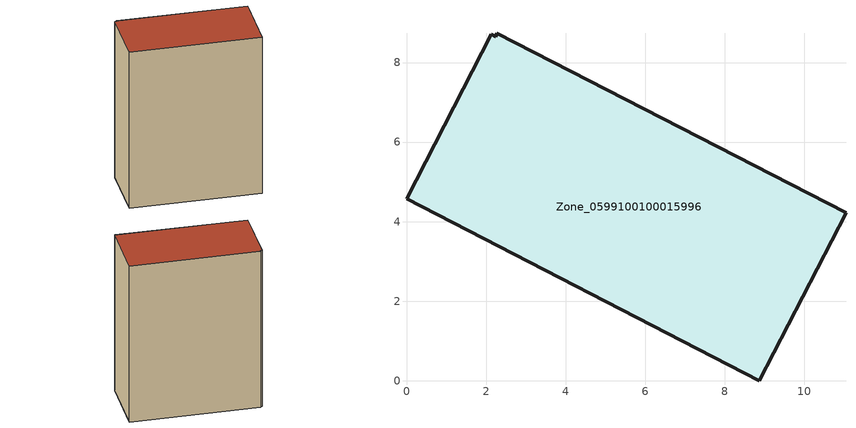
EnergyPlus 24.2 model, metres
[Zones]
Zone_0599100100015996
 floor ground (C_G): 8.86,0 0,4.58 2.13,8.71 2.24,8.65 2.27,8.74 11.04,4.22 z0
 wall outside (C_F): 8.86,0 11.04,4.22 2.27,8.74 2.24,8.65 2.13,8.71 0,4.58 8.86,0 z0:13.11
 roof outside (C_R): 0,4.58 8.86,0 11.04,4.22 2.27,8.74 2.24,8.65 2.13,8.71 z13.11
[BUILDING]
Pand.0599100100015996: North Axis=0; Terrain=City; Loads Convergence Tolerance Value=0.04; Temperature Convergence Tolerance Value=0.4; Solar Distribution=FullExterior; Maximum Number of Warmup Days=25; Minimum Number of Warmup Days=1
[Site:Location]
Rotterdam.The.Hague.AP_ZH_NLD Design_Conditions: Latitude=51.96; Longitude=4.45; Time Zone=1; Elevation=-4.5
[SITE:GROUNDTEMPERATURE:BUILDINGSURFACE]
18, 18, 18, 18, 18, 18, 18, 18, 18, 18, 18, 18
[MATERIAL] Thermal Absorptance=0.9; Solar Absorptance=0.7; Visible Absorptance=0.7
Name | Roughness | Thickness | Conductivity | Density | Specific Heat
G.TI.2015-2018 | MediumSmooth | 0.15 | 0.0428571 | 540 | 1210
F.TI.2015-2018 | Rough | 0.3 | 0.0666667 | 1920 | 840
R.TI.2015-2018 | MediumRough | 0.2 | 0.0333333 | 1500 | 1000
[CONSTRUCTION]
C_G: G.TI.2015-2018
C_F: F.TI.2015-2018
C_R: R.TI.2015-2018
[ZONE]
Zone_0599100100015996: Type=1; Multiplier=1; Ceiling Height=Autocalculate; Volume=Autocalculate; Floor Area=autocalculate; Part of Total Floor Area=Yes
[ZONEINFILTRATION:DESIGNFLOWRATE]
Infil_Zone_0599100100015996: Zone or ZoneList or Space or SpaceList=Zone_0599100100015996; Schedule=AlwaysOn; Design Flow Rate Calculation Method=Flow/Area; Flow Rate per Floor Area=0.0015; Constant Term Coefficient=1; Temperature Term Coefficient=0; Velocity Term Coefficient=0; Velocity Squared Term Coefficient=0
[HVACTEMPLATE:ZONE:IDEALLOADSAIRSYSTEM]
Zone_0599100100015996: Maximum Heating Supply Air Temperature=50; Minimum Cooling Supply Air Temperature=13; Maximum Heating Supply Air Humidity Ratio=0.0156; Minimum Cooling Supply Air Humidity Ratio=0.0077; Heating Limit=NoLimit; Cooling Limit=NoLimit; Dehumidification Control Type=ConstantSensibleHeatRatio; Cooling Sensible Heat Ratio=0.7; Dehumidification Setpoint=60; Humidification Control Type=None; Humidification Setpoint=30; Outdoor Air Method=None; Outdoor Air Flow Rate per Person=0.00944; Outdoor Air Flow Rate per Zone Floor Area=0; Outdoor Air Flow Rate per Zone=0; Demand Controlled Ventilation Type=None; Outdoor Air Economizer Type=NoEconomizer; Heat Recovery Type=None; Sensible Heat Recovery Effectiveness=0.7; Latent Heat Recovery Effectiveness=0.65
[ZONECONTROL:THERMOSTAT]
ThermostatControl_Zone_0599100100015996: Zone or ZoneList=Zone_0599100100015996; Control Type Schedule=DualSetpointControlType; Control 1=Thermostat_Zone_0599100100015996; Temperature Difference Between Cutout And Setpoint=0
[THERMOSTATSETPOINT:DUALSETPOINT]
Thermostat_Zone_0599100100015996: Heating Setpoint Temperature Schedule=HeatingSetpoint_Zone_0599100100015996; Cooling Setpoint Temperature Schedule=CoolingSetpoint_Zone_0599100100015996
[SCHEDULE:COMPACT]
HeatingSetpoint_Zone_0599100100015996: Through: 12/31, For: AllDays, Until: 24:00, 21
CoolingSetpoint_Zone_0599100100015996: Through: 12/31, For: AllDays, Until: 24:00, 24
DualSetpointControlType: Through: 12/31, For: AllDays, Until: 24:00, 4
AlwaysOn: Through: 12/31, For: AllDays, Until: 24:00, 1
